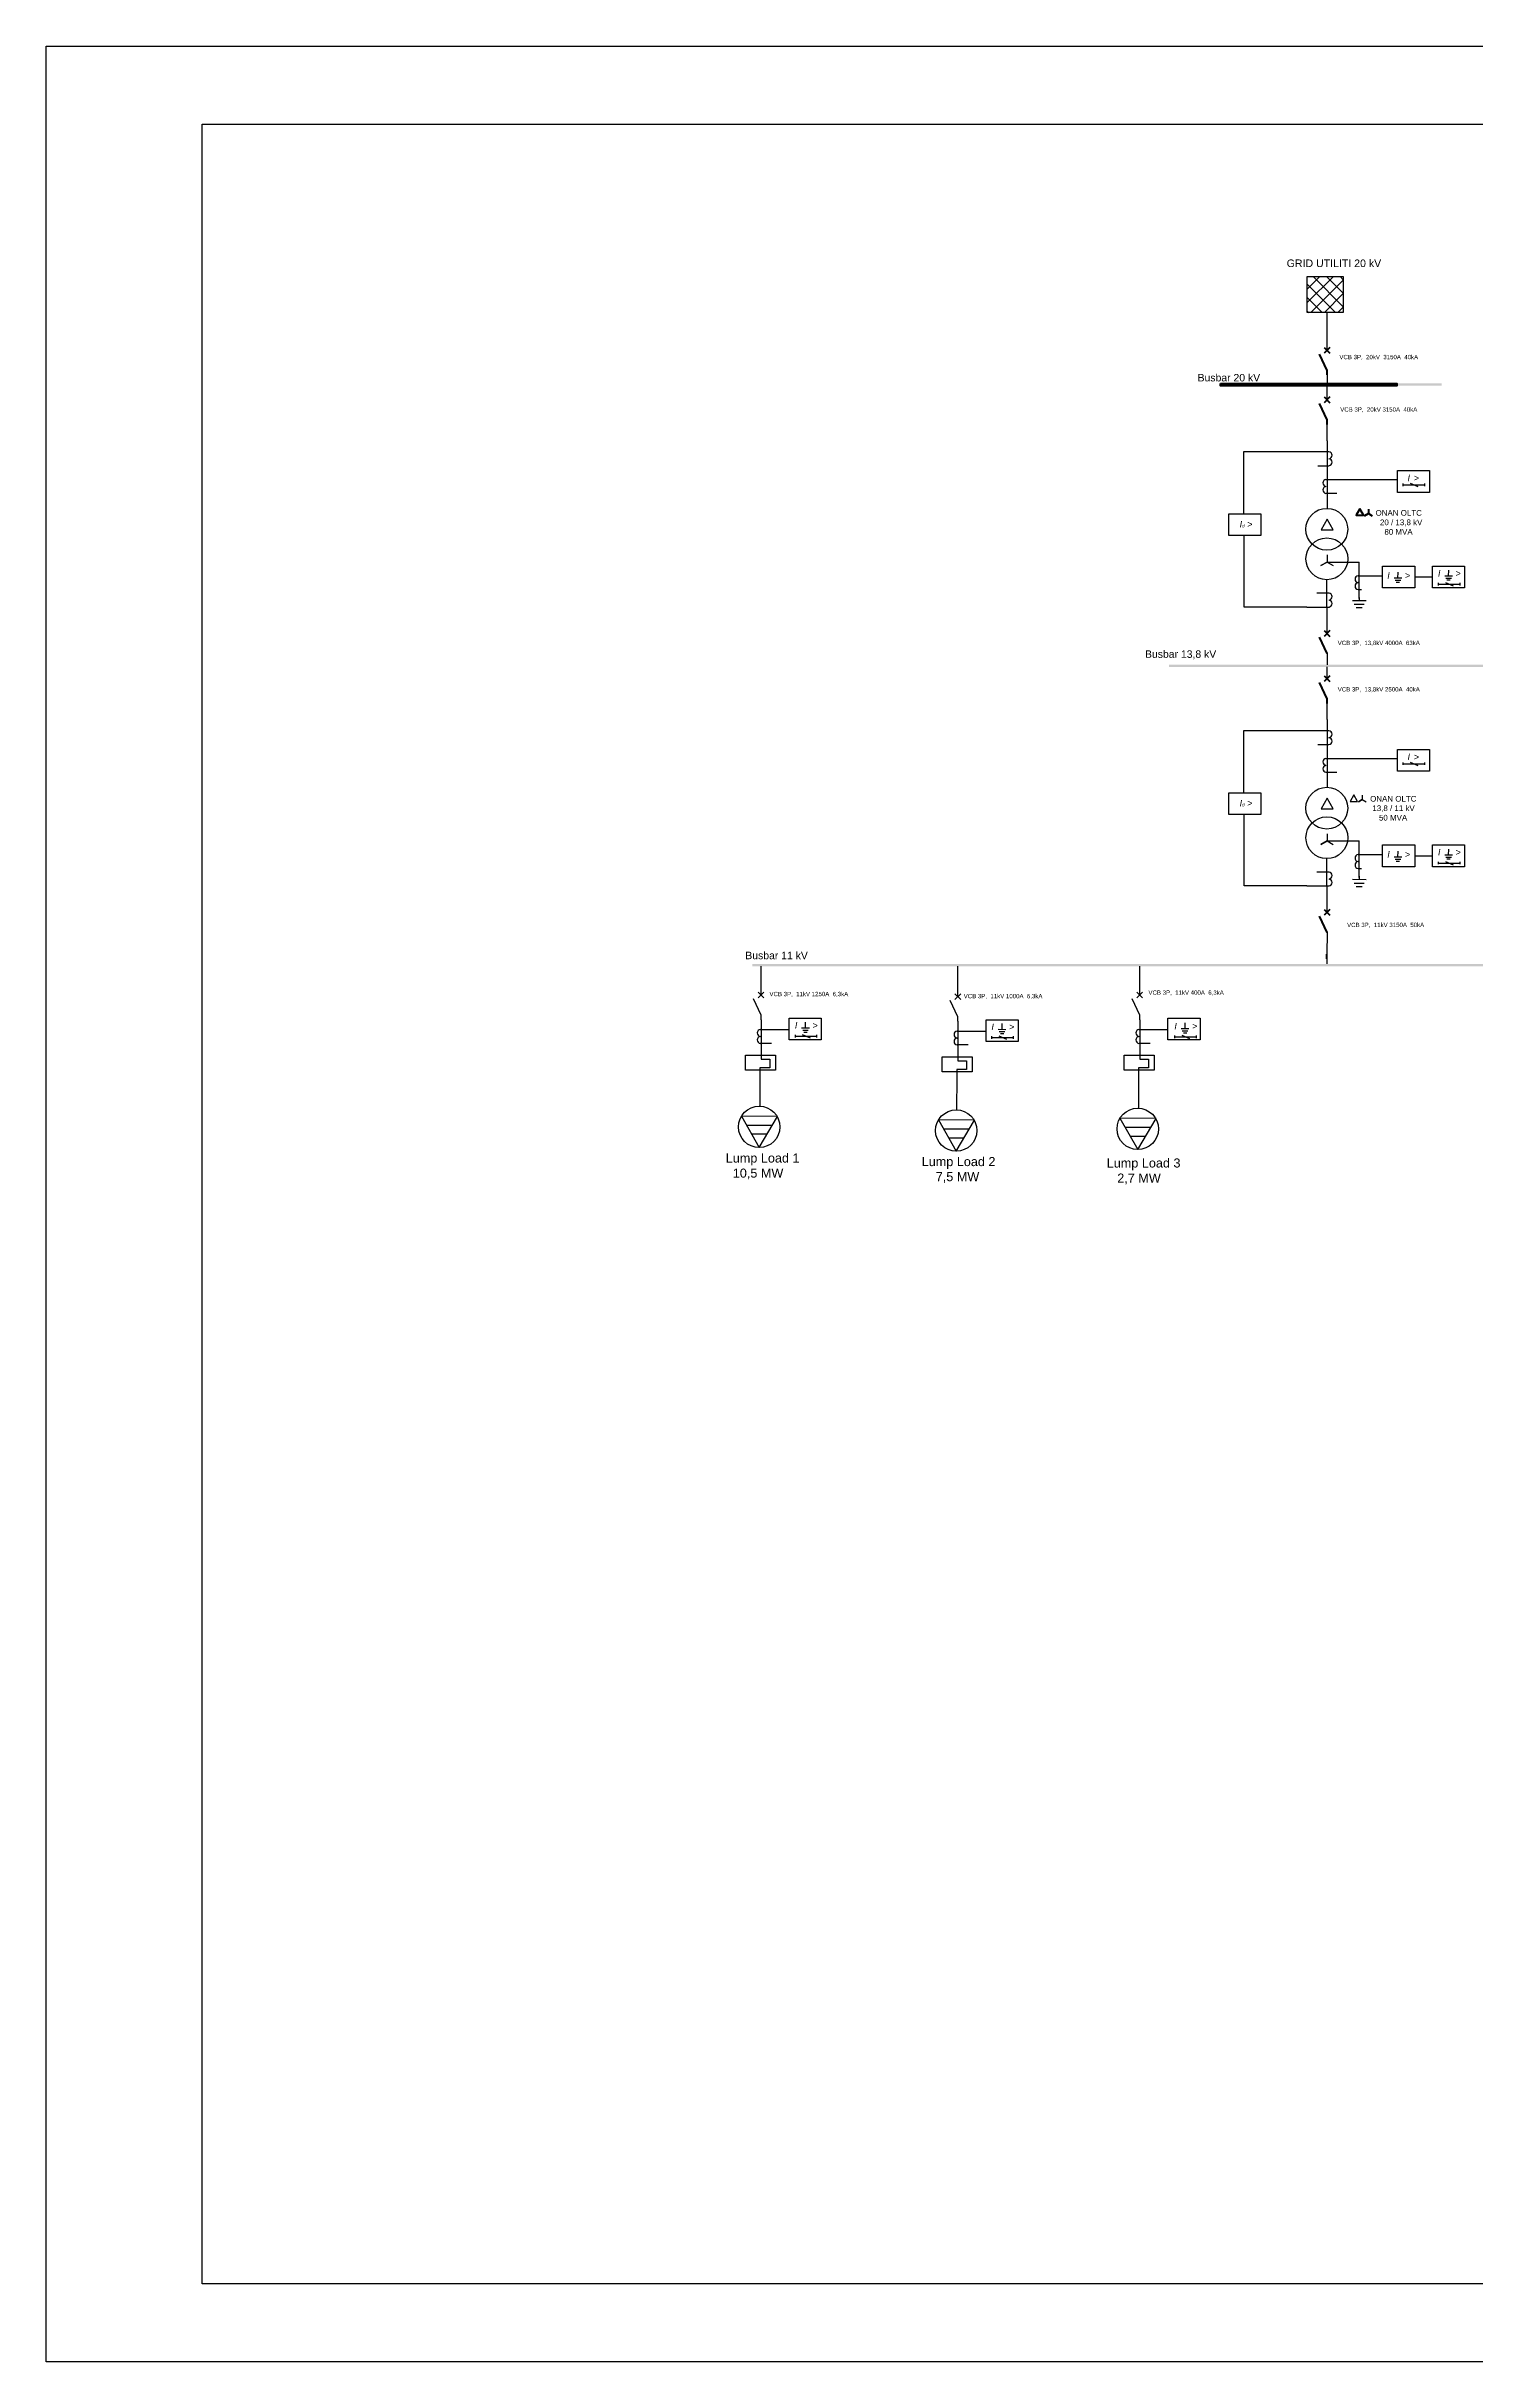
# Model space of a CAD drawing. Header units: inches. Extents: x 706 to 1807, y 1022 to 1800.
# Drawn here: x 706 to 1187, y 1022 to 1800 of the extents above; entities that cross this region are included whole.
import ezdxf

# ---------------------------------------------------------------- set-up
doc = ezdxf.new("R2010")
doc.units = ezdxf.units.IN
doc.header["$MEASUREMENT"] = 0
doc.layers.add('DOOR WINDOW 1 300', color=90, linetype='Continuous', lineweight=5)
doc.styles.get("Standard").update_dxf_attribs({"font": 'arial.ttf'})

msp = doc.modelspace()

# ---------------------------------------------------------------- hatches: boundary and pattern name
h = msp.add_hatch()
h.set_pattern_fill('ANSI37', color=256, scale=1.009784)
h.set_pattern_definition([(45, (1070.0684, 1599.232), (-2.26703, 2.26703), []), (135, (1070.0684, 1599.232), (-2.26703, -2.26703), [])])
h.paths.add_polyline_path([(1142.55, 1722.81), (1130.43, 1722.81), (1130.43, 1710.69), (1142.55, 1710.69)])
h = msp.add_hatch(color=256)
h.dxf.hatch_style = 1
h.paths.add_polyline_path([(1175.67, 1686.86), (1101.24, 1686.86), (1101.24, 1686.07), (1175.67, 1686.07)])
h = msp.add_hatch(color=256)
h.dxf.hatch_style = 1
h.paths.add_polyline_path([(1083.95, 1591.53), (1253.57, 1591.53), (1253.57, 1592.31), (1083.95, 1592.31)])
h = msp.add_hatch(color=256)
h.dxf.hatch_style = 1
h.paths.add_polyline_path([(943.86, 1490.84), (1337.27, 1490.9), (1337.27, 1491.69), (943.86, 1491.63)])

# ---------------------------------------------------------------- linework, layer by layer
for p, q in [((1130.43, 1710.69), (1130.43, 1722.81)), ((1130.43, 1722.81), (1142.55, 1722.81)), ((1142.55, 1722.81), (1142.55, 1710.69)), ((1142.55, 1710.69), (1130.43, 1710.69)), ((1137.11, 1697.97), (1137.11, 1710.69)), ((1137.11, 1689.7), (1137.11, 1686.86)), ((1137.11, 1681.33), (1137.11, 1686.07)), ((1137.11, 1667.58), (1137.11, 1673.05)), ((1137.11, 1667.58), (1137.11, 1644.81)), ((1130.27, 1663.84), (1109.05, 1663.84)), ((1109.05, 1663.84), (1109.05, 1643.01)), ((1144.16, 1654.54), (1160.76, 1654.54)), ((1162.57, 1653.2), (1162.57, 1652.33)), ((1162.57, 1652.77), (1169.8, 1652.77)), ((1165, 1653.32), (1167.61, 1652.21)), ((1169.8, 1653.2), (1169.8, 1652.33)), ((1109.17, 1611.66), (1109.17, 1635.69)), ((1137.11, 1629.18), (1137.11, 1626.78)), ((1137.11, 1626.78), (1135.04, 1625.59)), ((1135.04, 1625.59), (1137.11, 1626.78)), ((1137.11, 1602.74), (1137.06, 1620.83)), ((1137.11, 1626.78), (1139.18, 1625.59)), ((1137.11, 1626.78), (1147.92, 1626.78)), ((1147.53, 1622.19), (1149.03, 1622.19)), ((1147.92, 1614.52), (1147.92, 1626.78)), ((1154.99, 1622.19), (1155.78, 1622.19)), ((1160, 1620.67), (1161.87, 1620.67)), ((1160.36, 1620.04), (1161.49, 1620.04)), ((1160.93, 1621.32), (1160.95, 1623.34)), ((1166.55, 1621.77), (1172.53, 1621.77)), ((1174.46, 1619.81), (1174.46, 1618.94)), ((1176.89, 1619.93), (1179.5, 1618.81)), ((1177.04, 1621.38), (1178.9, 1621.38)), ((1177.4, 1620.75), (1178.53, 1620.75)), ((1177.97, 1622.03), (1177.99, 1624.05)), ((1181.69, 1619.81), (1181.69, 1618.94)), ((1130.3, 1611.66), (1109.17, 1611.66)), ((1146.26, 1612.62), (1149.58, 1612.62)), ((1147.53, 1617.52), (1148.62, 1617.52)), ((1147.92, 1614.9), (1147.92, 1613.77)), ((1174.46, 1619.37), (1181.69, 1619.37)), ((1146.9, 1611.49), (1148.91, 1611.49)), ((1137.11, 1595.99), (1137.11, 1592.21)), ((1137.11, 1587.54), (1137.11, 1591.51)), ((1137.11, 1573.79), (1137.11, 1579.26)), ((1137.11, 1573.79), (1137.11, 1551.02)), ((1130.27, 1570.05), (1109.05, 1570.05)), ((1109.05, 1570.05), (1109.05, 1549.22)), ((1144.16, 1560.75), (1160.76, 1560.75)), ((1162.57, 1559.41), (1162.57, 1558.54)), ((1162.57, 1558.98), (1169.8, 1558.98)), ((1165, 1559.53), (1167.61, 1558.42)), ((1169.8, 1559.41), (1169.8, 1558.54)), ((1109.17, 1517.87), (1109.17, 1541.9)), ((1148.95, 1546.89), (1147.69, 1546.16)), ((1147.69, 1546.16), (1148.95, 1546.89)), ((1148.95, 1548.35), (1148.95, 1546.89)), ((1148.95, 1546.89), (1150.21, 1546.16)), ((1137.11, 1535.39), (1137.11, 1532.99)), ((1137.11, 1532.99), (1135.04, 1531.8)), ((1135.04, 1531.8), (1137.11, 1532.99)), ((1137.11, 1508.95), (1137.06, 1527.04)), ((1137.11, 1532.99), (1139.18, 1531.8)), ((1137.11, 1532.99), (1147.92, 1532.99)), ((1147.53, 1528.41), (1149.03, 1528.41)), ((1147.92, 1520.73), (1147.92, 1532.99)), ((1154.99, 1528.41), (1155.78, 1528.41)), ((1160, 1526.88), (1161.87, 1526.88)), ((1160.36, 1526.25), (1161.49, 1526.25)), ((1160.93, 1527.53), (1160.95, 1529.56)), ((1166.55, 1527.98), (1172.53, 1527.98)), ((1174.46, 1526.02), (1174.46, 1525.15)), ((1176.89, 1526.14), (1179.5, 1525.02)), ((1177.04, 1527.59), (1178.9, 1527.59)), ((1177.4, 1526.96), (1178.53, 1526.96)), ((1177.97, 1528.24), (1177.99, 1530.26)), ((1181.69, 1526.02), (1181.69, 1525.15)), ((1146.26, 1518.83), (1149.58, 1518.83)), ((1147.53, 1523.73), (1148.62, 1523.73)), ((1147.92, 1521.11), (1147.92, 1519.98)), ((1174.46, 1525.58), (1181.69, 1525.58)), ((1130.3, 1517.87), (1109.17, 1517.87)), ((1146.9, 1517.7), (1148.91, 1517.7)), ((1137.11, 1502.2), (1137.03, 1494.89)), ((946.77, 1481.16), (946.77, 1490.85)), ((1012.94, 1489.11), (1012.94, 1490.9)), ((1012.94, 1480.63), (1012.94, 1489.11)), ((1074.09, 1481.15), (1074.09, 1490.86)), ((1137.03, 1493.37), (1137.03, 1491.67)), ((946.77, 1474.4), (944.2, 1479.9)), ((945.8, 1482.12), (947.73, 1480.19)), ((947.73, 1482.12), (945.8, 1480.19)), ((1012.94, 1473.87), (1010.38, 1479.37)), ((1011.98, 1481.59), (1013.91, 1479.66)), ((1013.91, 1481.59), (1011.98, 1479.66)), ((1074.09, 1474.4), (1071.53, 1479.9)), ((1073.13, 1482.12), (1075.06, 1480.19)), ((1075.06, 1482.12), (1073.13, 1480.19)), ((946.77, 1472.88), (946.77, 1474.4)), ((946.77, 1472.88), (946.77, 1466.51)), ((961.73, 1470.02), (961.75, 1472.04)), ((1012.94, 1472.35), (1012.94, 1473.87)), ((1012.94, 1472.35), (1012.94, 1465.98)), ((1027.82, 1469.54), (1027.83, 1471.56)), ((1074.09, 1472.88), (1074.09, 1474.4)), ((1074.09, 1472.88), (1074.09, 1466.51)), ((1089.34, 1469.78), (1089.36, 1471.81)), ((946.77, 1466.51), (946.77, 1460.93)), ((950.64, 1469.6), (956.27, 1469.6)), ((958.22, 1467.8), (958.22, 1466.93)), ((958.22, 1467.36), (965.45, 1467.36)), ((960.65, 1467.92), (963.26, 1466.8)), ((960.79, 1469.37), (962.66, 1469.37)), ((961.15, 1468.74), (962.29, 1468.74)), ((965.45, 1467.8), (965.45, 1466.93)), ((1012.94, 1465.98), (1012.94, 1460.4)), ((1016.81, 1469.07), (1022.45, 1469.07)), ((1024.31, 1467.32), (1024.31, 1466.45)), ((1024.31, 1466.88), (1031.54, 1466.88)), ((1026.74, 1467.44), (1029.35, 1466.32)), ((1026.88, 1468.89), (1028.75, 1468.89)), ((1027.24, 1468.26), (1028.38, 1468.26)), ((1031.54, 1467.32), (1031.54, 1466.45)), ((1074.09, 1466.51), (1074.09, 1460.93)), ((1077.96, 1469.6), (1083.6, 1469.6)), ((1085.83, 1467.56), (1085.83, 1466.69)), ((1085.83, 1467.12), (1093.06, 1467.12)), ((1088.26, 1467.68), (1090.87, 1466.57)), ((1088.41, 1469.13), (1090.27, 1469.13)), ((1088.77, 1468.5), (1089.9, 1468.5)), ((1093.06, 1467.56), (1093.06, 1466.69)), ((949.71, 1456.72), (946.41, 1456.72)), ((946.41, 1456.72), (946.41, 1453.41)), ((946.77, 1460.93), (946.77, 1459.61)), ((946.77, 1459.61), (949.71, 1459.61)), ((949.71, 1459.61), (949.71, 1456.72)), ((1015.89, 1456.19), (1012.58, 1456.19)), ((1012.58, 1456.19), (1012.58, 1452.89)), ((1012.94, 1460.4), (1012.94, 1459.08)), ((1012.94, 1459.08), (1015.89, 1459.08)), ((1015.89, 1459.08), (1015.89, 1456.19)), ((1077.04, 1456.72), (1073.73, 1456.72)), ((1073.73, 1456.72), (1073.73, 1453.41)), ((1074.09, 1460.93), (1074.09, 1459.61)), ((1074.09, 1459.61), (1077.04, 1459.61)), ((1077.04, 1459.61), (1077.04, 1456.72)), ((946.41, 1453.41), (946.32, 1443.82)), ((1012.58, 1452.89), (1012.5, 1443.21)), ((1073.73, 1453.41), (1073.65, 1443.73)), ((1012.5, 1443.21), (1012.52, 1442.58)), ((1073.65, 1443.73), (1073.67, 1443.14)), ((941.9, 1437.41), (950.59, 1437.41)), ((943.57, 1434.46), (948.85, 1434.46)), ((1008.15, 1436.18), (1016.84, 1436.18)), ((1009.82, 1433.22), (1015.1, 1433.22)), ((1069.18, 1436.74), (1077.87, 1436.74)), ((1070.85, 1433.78), (1076.13, 1433.78))]:
    msp.add_line(p, q)
at = {"lineweight": 50}
for p, q in [((1136.15, 1698.93), (1138.08, 1697)), ((1138.08, 1698.93), (1136.15, 1697)), ((1137.11, 1691.21), (1134.55, 1696.71)), ((1137.11, 1689.7), (1137.11, 1691.21)), ((1136.15, 1682.29), (1138.08, 1680.36)), ((1138.08, 1682.29), (1136.15, 1680.36)), ((1137.11, 1674.57), (1134.55, 1680.07)), ((1137.11, 1673.05), (1137.11, 1674.57)), ((1137.11, 1595.99), (1134.55, 1601.49)), ((1136.15, 1603.71), (1138.08, 1601.78)), ((1138.08, 1603.71), (1136.15, 1601.78)), ((1136.15, 1588.5), (1138.08, 1586.57)), ((1138.08, 1588.5), (1136.15, 1586.57)), ((1137.11, 1580.78), (1134.55, 1586.28)), ((1137.11, 1579.26), (1137.11, 1580.78)), ((1137.11, 1502.2), (1134.55, 1507.7)), ((1136.15, 1509.92), (1138.08, 1507.99)), ((1138.08, 1509.92), (1136.15, 1507.99)), ((1137.03, 1493.37), (1137.03, 1494.89))]:
    msp.add_line(p, q, dxfattribs=at)
at = {"lineweight": 60}
for p, q in [((1151, 1643.09), (1149.73, 1642.36)), ((1149.73, 1642.36), (1151, 1643.09)), ((1151, 1644.54), (1151, 1643.09)), ((1151, 1643.09), (1152.26, 1642.36))]:
    msp.add_line(p, q, dxfattribs=at)
at = {"lineweight": 53}
msp.add_lwpolyline([(1101.24, 1686.86), (1160.5, 1686.86), (1160.5, 1686.07), (1101.24, 1686.07)], close=True, dxfattribs=at)
for points in [[(1137.73, 1663.84), (1130.27, 1663.84)], [(1134, 1659.17), (1137.73, 1659.17)], [(1136.7, 1654.54), (1144.16, 1654.54)], [(1140.43, 1649.86), (1136.7, 1649.86)], [(1149.03, 1622.19), (1154.99, 1622.19)], [(1162.24, 1621.31), (1159.63, 1621.33)], [(1179.28, 1622.02), (1176.66, 1622.04)], [(1130.3, 1611.66), (1137.76, 1611.66)], [(1137.76, 1616.33), (1133.68, 1616.33)], [(1150.24, 1613.75), (1145.6, 1613.79)], [(1137.73, 1570.05), (1130.27, 1570.05)], [(1134, 1565.38), (1137.73, 1565.38)], [(1136.7, 1560.75), (1144.16, 1560.75)], [(1140.43, 1556.07), (1136.7, 1556.07)], [(1149.03, 1528.41), (1154.99, 1528.41)], [(1162.24, 1527.52), (1159.63, 1527.54)], [(1179.28, 1528.23), (1176.66, 1528.25)], [(1137.76, 1522.54), (1133.68, 1522.54)], [(1150.24, 1519.96), (1145.6, 1520)], [(1130.3, 1517.87), (1137.76, 1517.87)], [(946.53, 1469.6), (950.64, 1469.6)], [(950.26, 1464.92), (946.53, 1464.92)], [(963.04, 1470.01), (960.42, 1470.03)], [(1012.7, 1469.07), (1016.81, 1469.07)], [(1016.44, 1464.4), (1012.7, 1464.4)], [(1029.13, 1469.53), (1026.51, 1469.55)], [(1073.86, 1469.6), (1077.96, 1469.6)], [(1077.59, 1464.92), (1073.86, 1464.92)], [(1090.65, 1469.77), (1088.03, 1469.79)]]:
    msp.add_lwpolyline(points)
for points in [[(1160.76, 1657.52), (1171.53, 1657.52), (1171.53, 1650.2), (1160.76, 1650.2)], [(1104.09, 1643.01), (1114.87, 1643.01), (1114.87, 1635.69), (1104.09, 1635.69)], [(1137.13, 1641.17), (1135.06, 1637.59), (1139.2, 1637.59)], [(1155.78, 1625.43), (1166.55, 1625.43), (1166.55, 1618.11), (1155.78, 1618.11)], [(1172.53, 1625.43), (1183.31, 1625.43), (1183.31, 1618.11), (1172.53, 1618.11)], [(1160.76, 1563.74), (1171.53, 1563.74), (1171.53, 1556.42), (1160.76, 1556.42)], [(1104.09, 1549.22), (1114.87, 1549.22), (1114.87, 1541.9), (1104.09, 1541.9)], [(1137.13, 1547.38), (1135.06, 1543.8), (1139.2, 1543.8)], [(1146.07, 1548.49), (1144.81, 1546.3), (1147.33, 1546.3)], [(1155.78, 1531.64), (1166.55, 1531.64), (1166.55, 1524.32), (1155.78, 1524.32)], [(1172.53, 1531.64), (1183.31, 1531.64), (1183.31, 1524.32), (1172.53, 1524.32)], [(956.27, 1473.41), (967.04, 1473.41), (967.04, 1466.09), (956.27, 1466.09)], [(1022.45, 1472.88), (1033.22, 1472.88), (1033.22, 1465.56), (1022.45, 1465.56)], [(1083.6, 1473.41), (1094.37, 1473.41), (1094.37, 1466.09), (1083.6, 1466.09)], [(941.55, 1460.93), (951.62, 1460.93), (951.62, 1455.88), (941.55, 1455.88)], [(1007.73, 1460.4), (1017.8, 1460.4), (1017.8, 1455.35), (1007.73, 1455.35)], [(1068.88, 1460.93), (1078.95, 1460.93), (1078.95, 1455.88), (1068.88, 1455.88)], [(946.16, 1429.89), (952.32, 1440.37), (940.17, 1440.48)], [(1012.41, 1428.66), (1018.58, 1439.14), (1006.42, 1439.24)], [(1073.43, 1429.22), (1079.6, 1439.7), (1067.44, 1439.8)]]:
    msp.add_lwpolyline(points, close=True)
at = {"lineweight": 60}
msp.add_lwpolyline([(1148.12, 1644.68), (1146.86, 1642.49), (1149.38, 1642.49)], close=True, dxfattribs=at)
for centre, radius in [((1137, 1637.81), 7.03), ((1137.03, 1627.86), 7.03), ((1137, 1544.02), 7.03), ((1137.03, 1534.07), 7.03), ((946.16, 1436.86), 6.96), ((1012.41, 1435.62), 6.96), ((1073.43, 1436.18), 6.96)]:
    msp.add_circle(centre, radius)
for centre, start, end in [((1137.58, 1662.68), 277.56127, 82.43873), ((1137.58, 1660.34), 277.56127, 82.43873), ((1136.86, 1653.37), 97.56127, 262.43873), ((1136.86, 1651.03), 97.56127, 262.43873), ((1147.68, 1621.03), 97.56127, 262.43873), ((1147.68, 1618.69), 97.56127, 262.43873), ((1137.6, 1615.16), 277.56127, 82.43873), ((1137.6, 1612.82), 277.56127, 82.43873), ((1137.58, 1568.89), 277.56127, 82.43873), ((1137.58, 1566.55), 277.56127, 82.43873), ((1136.86, 1559.58), 97.56127, 262.43873), ((1136.86, 1557.24), 97.56127, 262.43873), ((1147.68, 1527.24), 97.56127, 262.43873), ((1147.68, 1524.9), 97.56127, 262.43873), ((1137.6, 1521.37), 277.56127, 82.43873), ((1137.6, 1519.03), 277.56127, 82.43873), ((946.68, 1468.43), 97.56127, 262.43873), ((946.68, 1466.09), 97.56127, 262.43873), ((1012.86, 1467.9), 97.56127, 262.43873), ((1012.86, 1465.56), 97.56127, 262.43873), ((1074.01, 1468.43), 97.56127, 262.43873), ((1074.01, 1466.09), 97.56127, 262.43873)]:
    msp.add_arc(centre, 1.18, start, end)
at = {"layer": 'DOOR WINDOW 1 300', "color": 7, "lineweight": 30, "transparency": 33554687}
for points in [[(706.45, 1800.2), (1807.46, 1800.2), (1807.46, 1021.63), (706.45, 1021.63)], [(758.88, 1773.99), (1781.25, 1773.99), (1781.25, 1047.85), (758.88, 1047.85)]]:
    msp.add_lwpolyline(points, close=True, dxfattribs=at)

# ---------------------------------------------------------------- texts
at = {"attachment_point": 1}
for s, width, gutter_width, insert, char_height in [('{\\C0;GRID UTILITI 20 kV}', 32.9671, 12.71, (1123.52, 1728.52), 2.5429), ('{\\C0;Busbar 20 kV}', 32.51, 12.54, (1093.56, 1690.03), 2.5076), ('{\\fArial|b0|i1|c0|p34;I\\H0.50195x;   \\H1.99229x;>}', 8.3417, 10.85, (1164.14, 1656.14), 2.1693), ('{\\C0; ONAN OLTC^J   20 / 13,8 kV\\P     80 MVA}', 24.773, 9.55, (1152.67, 1644.27), 1.9108), ('{\\fArial|b0|i1|c0|p34;I\\H0.50195x;d  \\H1.99229x;>}', 7.1048, 10.85, (1107.69, 1640.6), 2.1693), ('{\\fArial|b0|i1|c0|p34;I\\H0.50195x;            \\H1.99229x;>}', 8.3417, 10.85, (1157.34, 1623.37), 2.1693), ('{\\fArial|b0|i1|c0|p34;I\\H0.50195x;            \\H1.99229x;>}', 8.3417, 10.85, (1174.38, 1624.08), 2.1693), ('{\\C0;Busbar 13,8 kV}', 32.51, 12.54, (1075.88, 1597.08), 2.5076), ('{\\fArial|b0|i1|c0|p34;I\\H0.50195x;   \\H1.99229x;>}', 8.3417, 10.85, (1164.14, 1562.35), 2.1693), ('{\\fArial|b0|i1|c0|p34;I\\H0.50195x;d  \\H1.99229x;>}', 7.1048, 10.85, (1107.69, 1546.81), 2.1693), ('{\\C0; ONAN OLTC^J  13,8 / 11 kV\\P     50 MVA}', 24.773, 9.55, (1150.84, 1548.14), 1.9108), ('{\\fArial|b0|i1|c0|p34;I\\H0.50195x;            \\H1.99229x;>}', 8.3417, 10.85, (1157.34, 1529.58), 2.1693), ('{\\fArial|b0|i1|c0|p34;I\\H0.50195x;            \\H1.99229x;>}', 8.3417, 10.85, (1174.38, 1530.29), 2.1693), ('{\\C0;Busbar 11 kV}', 32.51, 12.54, (941.48, 1495.74), 2.5076), ('{\\fArial|b0|i1|c0|p34;I\\H0.50195x;            \\H1.99229x;>}', 8.3417, 10.85, (958.14, 1472.07), 2.1693), ('{\\fArial|b0|i1|c0|p34;I\\H0.50195x;            \\H1.99229x;>}', 8.3417, 10.85, (1024.23, 1471.59), 2.1693), ('{\\fArial|b0|i1|c0|p34;I\\H0.50195x;            \\H1.99229x;>}', 8.3417, 10.85, (1085.75, 1471.83), 2.1693), ('{\\C0;      Lump Load 1  ^J        10,5 MW}', 42.8516, 15.21, (927.83, 1427.9), 3.0412), ('{\\C0;    Lump Load 2  ^J        7,5 MW}', 42.8516, 15.21, (996.07, 1426.7), 3.0412), ('{\\C0;Lump Load 3^J   2,7 MW}', 42.8516, 15.21, (1063.01, 1426.23), 3.0412)]:
    msp.add_mtext_dynamic_manual_height_columns(s, width=width, gutter_width=gutter_width, heights=[0], dxfattribs=dict(at, insert=insert, char_height=char_height))
at = {"linetype": 'Continuous', "char_height": 1.4634, "attachment_point": 1}
for s, insert in [('\\pxqc;VCB 3P,  20kV  3150A  40kA', (1137.65, 1696.45)), ('\\pxqc;VCB 3P,  20kV 3150A  40kA', (1137.65, 1678.81)), ('\\pxqc;VCB 3P,  13,8kV 4000A  63kA', (1137.65, 1600.32)), ('\\pxqc;VCB 3P,  13,8kV 2500A  40kA', (1137.65, 1584.72)), ('\\pxqc;VCB 3P,  11kV 3150A  50kA', (1139.96, 1505.5)), ('\\pxqc;VCB 3P,  11kV 1250A  6,3kA', (946.02, 1482.26)), ('\\pxqc;VCB 3P,  11kV 1000A  6,3kA', (1011.33, 1481.56)), ('\\pxqc;VCB 3P,  11kV 400A  6,3kA', (1072.88, 1482.74))]:
    msp.add_mtext_dynamic_manual_height_columns(s, width=33.6583, gutter_width=11.51, heights=[0], dxfattribs=dict(at, insert=insert))

doc.saveas('drawing.dxf')
